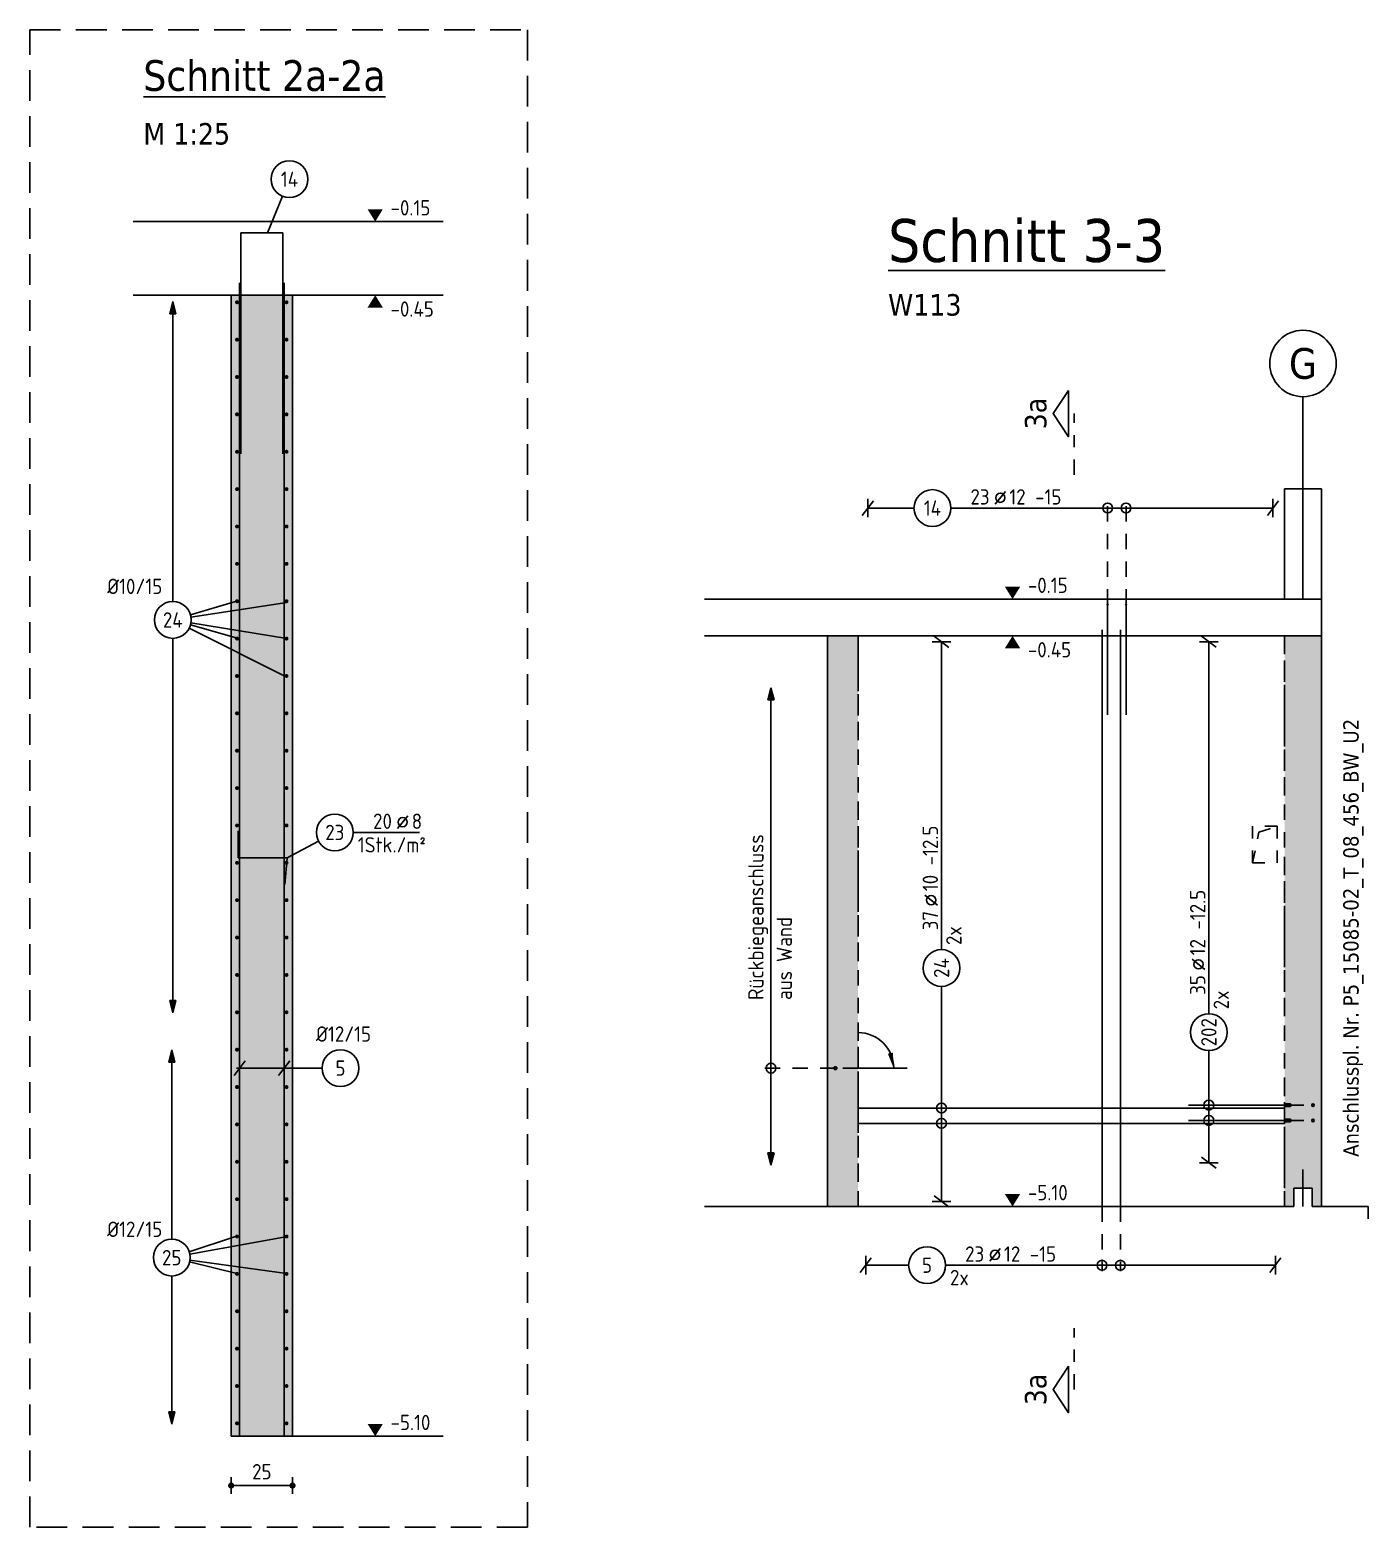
# Model space of a CAD drawing. Extents: x 0 to 73.4, y -13.1 to 33.4.
# Drawn here: x 17.03 to 27.93, y 4.05 to 16.26 of the extents above; entities that cross this region are included whole.
import ezdxf
from ezdxf.enums import TextEntityAlignment as Align

# ---------------------------------------------------------------- set-up
doc = ezdxf.new("R2010")
doc.units = 0
doc.header["$LTSCALE"] = 0.5
for name, pattern in [('AUSGEZOGEN', [1000.01, 1000, 0.01]), ('DASHDOTSMALL', [1.05, 0.5, -0.25, 0.05, -0.25]), ('DOT', [0.175, 0.05, -0.125]), ('HIDDEN', [0.375, 0.25, -0.125]), ('HIDDEN2', [0.187, 0.125, -0.062]), ('STRICHLINIE', [0.75, 0.5, -0.25]), ('STRICHPUNKT2', [0.55, 0.25, -0.125, 0.05, -0.125]), ('VERDECKT', [0.375, 0.25, -0.125])]:
    doc.linetypes.add(name, pattern=pattern)
for name, color, linetype in [('ACHSEN', 7, 'Continuous'), ('AFU', 7, 'Continuous'), ('BETON', 7, 'Continuous'), ('DETAIL', 7, 'Continuous'), ('DRUEBER', 7, 'Continuous'), ('grau_mittel', 7, 'Continuous'), ('HILFE', 7, 'Continuous'), ('koten', 7, 'Continuous'), ('LENTON', 7, 'Continuous'), ('MASSE', 7, 'Continuous'), ('RND', 7, 'Continuous'), ('SCHNITTE', 7, 'Continuous'), ('SFP_Achsen', 7, 'Continuous'), ('TEXT', 7, 'Continuous'), ('VERDECKT', 7, 'Continuous'), ('WBZ', 7, 'Continuous')]:
    doc.layers.add(name, color=color, linetype=linetype)
doc.styles.add('helv', font='tahoma.ttf')
doc.styles.add('txt', font='isocp.shx')
doc.linetypes.add('AFU_50K', pattern='A,0.15,["/",Standard,S=0.2,R=0,X=-0.01,Y=-0.1],0.07,["/",Standard,S=0.2,R=0,X=-0.01,Y=-0.1],0.15', length=0.37)
doc.linetypes.add('AFU_50L', pattern='A,0.75,["/",Standard,S=0.2,R=0,X=-0.01,Y=-0.1],0.07,["/",Standard,S=0.2,R=0,X=-0.01,Y=-0.1],0.75', length=1.57)
doc.dimstyles.new('DOT_I', dxfattribs={"dimscale": 0.5, "dimtxt": 0.25, "dimasz": 0.25, "dimexe": 0.1, "dimexo": 0.3, "dimgap": 0.1, "dimtad": 1, "dimdec": 3, "dimzin": 3, "dimtxsty": 'txt', "dimblk": 'DOT', "dimblk1": 'DOT', "dimblk2": 'DOT', "dimsah": 1, "dimcen": 0.1, "dimse1": 1, "dimse2": 1, "dimazin": 0, "dimtfac": 1, "dimtdec": 4, "dimtix": 1, "dimtmove": 2, "dimatfit": 3, "dimfxl": 0, "dimtvp": 1, "dimtolj": 1, "dimtzin": 0, "dimarcsym": 0})

# ---------------------------------------------------------------- blocks, each defined once
blk = doc.blocks.new('okrd_o')
at = {"layer": 'koten', "color": 7, "linetype": 'Continuous'}
blk.add_solid([(-0.125, 0.202), (0.125, 0.202), (0, 0)], dxfattribs=at)
at = {"layer": 'koten', "style": 'txt'}
blk.add_attdef('OKRD', (0.25, 0.1), '', height=0.25, dxfattribs=at)
blk = doc.blocks.new('okrd_u')
at = {"layer": 'koten', "color": 7, "linetype": 'Continuous'}
blk.add_solid([(-0.125, -0.202), (0.125, -0.202), (0, 0)], dxfattribs=at)
at = {"layer": 'koten', "style": 'txt'}
blk.add_attdef('OKRD', (0.25, -0.35), '', height=0.25, dxfattribs=at)
blk = doc.blocks.new('PFEIL')
at = {"color": 7, "linetype": 'Continuous'}
blk.add_solid([(-1, -0.167), (-1, 0.167), (0, 0)], dxfattribs=at)
blk = doc.blocks.new('Pfeillinie')
at = {"layer": 'TEXT', "linetype": 'Continuous'}
blk.add_hatch(color=7, dxfattribs=at).paths.add_polyline_path([(0, 0), (-0.8, 0.2), (-0.8, 0), (-0.8, -0.2)])
at = {"layer": 'TEXT', "color": 7, "linetype": 'Continuous'}
for p, q in [((-0.8, 0), (-0.8, 0.2)), ((-0.8, 0.2), (0, 0)), ((-0.8, 0), (-0.8, -0.2)), ((-0.8, -0.2), (0, 0))]:
    blk.add_line(p, q, dxfattribs=at)
blk = doc.blocks.new('RND_LEI')
at = {"layer": 'RND', "color": 7, "linetype": 'Continuous'}
blk.add_line((1.022, 0.066), (1.19, 0.27), dxfattribs=at)
for centre, radius in [((0, 0), 0.3), ((1.106, 0.168), 0.075)]:
    blk.add_circle(centre, radius, dxfattribs=at)
at = {"layer": 'RND', "color": 7, "linetype": 'Continuous', "style": 'txt'}
blk.add_attdef('ANZ', text='', height=0.25, dxfattribs=at).set_placement((0.931, 0.057), align=Align.RIGHT)
for tag, p in [('DUM', (1.253, 0.057)), ('ABSTD', (1.674, 0.057)), ('POSTXT', (0.374, -0.327))]:
    blk.add_attdef(tag, p, '', height=0.25, dxfattribs=at)
blk.add_attdef('POSL', text='', height=0.25, dxfattribs=at).set_placement((0, 0), align=Align.MIDDLE)
blk = doc.blocks.new('RND_HIN')
at = {"layer": 'RND', "color": 7, "linetype": 'Continuous'}
blk.add_circle((0, 0), 0.3, dxfattribs=at)
at = {"layer": 'RND', "color": 7, "linetype": 'Continuous', "style": 'txt'}
blk.add_attdef('POSI', text='', height=0.25, dxfattribs=at).set_placement((0, 0), align=Align.MIDDLE)
blk = doc.blocks.new('DOT')
at = {"layer": 'MASSE', "color": 7, "linetype": 'Continuous'}
for p, q in [((0, 0), (-1, 0)), ((0, 0.54), (0, -0.54))]:
    blk.add_line(p, q, dxfattribs=at)
at = {"layer": 'MASSE', "color": 7, "linetype": 'Continuous', "const_width": 0.2}
blk.add_lwpolyline([(-0.1, 0, 1), (0.1, 0, 1)], format="xyb", close=True, dxfattribs=at)
blk = doc.blocks.new('*D33')
at = {"layer": 'Defpoints', "color": 0, "linetype": 'AUSGEZOGEN', "transparency": 16777216}
for p in [(18.669, 4.392), (18.669, 4.392), (19.169, 4.392)]:
    blk.add_point(p, dxfattribs=at)
at = {"layer": 'MASSE', "color": 0, "linetype": 'AUSGEZOGEN', "lineweight": -2, "transparency": 16777216}
blk.add_line((19.044, 4.392), (18.794, 4.392), dxfattribs=at)
at = {"layer": 'MASSE', "color": 0, "linetype": 'AUSGEZOGEN', "lineweight": -2, "transparency": 16777216, "xscale": 0.125, "yscale": 0.125, "zscale": 0.125, "rotation": 180}
blk.add_blockref('DOT', (18.669, 4.392), dxfattribs=at)
at = {"layer": 'MASSE', "color": 0, "linetype": 'AUSGEZOGEN', "lineweight": -2, "transparency": 16777216, "xscale": 0.125, "yscale": 0.125, "zscale": 0.125}
blk.add_blockref('DOT', (19.169, 4.392), dxfattribs=at)
at = {"layer": 'MASSE', "color": 0, "linetype": 'AUSGEZOGEN', "transparency": 16777216, "insert": (18.919, 4.505), "char_height": 0.125, "attachment_point": 5, "style": 'txt'}
blk.add_mtext('\\A1;25', dxfattribs=at)
blk = doc.blocks.new('lei_gre')
at = {"layer": 'RND', "color": 7, "linetype": 'Continuous'}
for p, q in [((-0.09, -0.12), (0.09, 0.12)), ((0, 0.15), (0, -0.15))]:
    blk.add_line(p, q, dxfattribs=at)
blk = doc.blocks.new('SCHN-2')
at = {"layer": 'SCHNITTE', "color": 6, "linetype": 'Continuous'}
blk.add_lwpolyline([(0.378, 0.088), (0, 0.34), (-0.378, 0.088)], close=True, dxfattribs=at)
at = {"layer": 'SCHNITTE', "color": 1, "linetype": 'DASHDOTSMALL', "style": 'helv'}
blk.add_attdef('SCHN-2', text='', height=0.35, dxfattribs=at).set_placement((0, 0.45), align=Align.CENTER)

msp = doc.modelspace()

# ---------------------------------------------------------------- hatches: boundary and pattern name
at = {"layer": 'grau_mittel'}
msp.add_hatch(color=61, dxfattribs=at).paths.add_polyline_path([(18.6691, 4.794), (19.1691, 4.794), (19.1691, 14.094), (18.6691, 14.094)])
h = msp.add_hatch(color=61, dxfattribs=at)
h.paths.add_polyline_path([(23.7759, 11.3171), (23.5259, 11.3171), (23.5259, 6.6671), (23.7759, 6.6671)])
h.paths.add_polyline_path([(27.5509, 11.3171), (27.2509, 11.3171), (27.2509, 7.5025), (27.252, 7.5025), (27.3007, 7.5025), (27.3007, 7.4927), (27.3007, 7.4829), (27.2509, 7.4829), (27.2509, 7.3775), (27.252, 7.3775), (27.3007, 7.3775), (27.3007, 7.3677), (27.3007, 7.3579), (27.2509, 7.3579), (27.2509, 6.6671), (27.3259, 6.6671), (27.3259, 6.8171), (27.4759, 6.8171), (27.4759, 6.6671), (27.5509, 6.6671)])

# ---------------------------------------------------------------- linework, layer by layer
at = {"layer": 'ACHSEN', "color": 140, "linetype": 'AUSGEZOGEN'}
msp.add_line((27.4009, 13.2671), (27.4009, 11.6171), dxfattribs=at)
at = {"layer": 'AFU', "color": 8, "linetype": 'AFU_50K'}
for p, q in [((18.6691, 14.094), (19.1691, 14.094)), ((27.2509, 11.6171), (27.5509, 11.6171)), ((18.6691, 4.794), (19.1691, 4.794))]:
    msp.add_line(p, q, dxfattribs=at)
at = {"layer": 'AFU', "color": 8, "linetype": 'AFU_50L'}
for p, q in [((23.5259, 11.3171), (27.5509, 11.3171)), ((23.5259, 6.6671), (27.2509, 6.6671))]:
    msp.add_line(p, q, dxfattribs=at)
at = {"layer": 'AFU', "color": 1, "linetype": 'AUSGEZOGEN'}
msp.add_line((27.4009, 6.9671), (27.4009, 6.6671), dxfattribs=at)
at = {"layer": 'AFU', "color": 8, "linetype": 'AUSGEZOGEN'}
for p, q in [((27.3259, 6.6671), (27.3259, 6.8171)), ((27.3259, 6.8171), (27.4759, 6.8171)), ((27.4759, 6.8171), (27.4759, 6.6671)), ((27.2509, 6.6671), (27.3259, 6.6671)), ((27.5509, 6.6671), (27.4759, 6.6671))]:
    msp.add_line(p, q, dxfattribs=at)
at = {"layer": 'BETON', "color": 6, "linetype": 'AUSGEZOGEN'}
for p, q in [((17.8701, 14.694), (20.396, 14.694)), ((17.8701, 14.094), (18.6691, 14.094)), ((18.6691, 14.094), (18.6691, 4.794)), ((19.1691, 14.094), (19.1691, 4.794)), ((19.1691, 14.094), (20.396, 14.094)), ((27.5509, 12.5171), (27.2509, 12.5171)), ((27.2509, 12.5171), (27.2509, 11.6171)), ((27.5509, 6.6671), (27.5509, 12.5171)), ((22.5259, 11.6171), (27.2509, 11.6171)), ((22.5259, 11.3171), (23.5259, 11.3171)), ((23.5259, 6.6671), (23.5259, 11.3171)), ((23.5259, 6.6671), (22.5259, 6.6671)), ((27.5509, 6.6671), (27.9309, 6.6671)), ((27.9309, 6.6671), (27.9309, 6.5671))]:
    msp.add_line(p, q, dxfattribs=at)
at = {"layer": 'DETAIL', "color": 102, "linetype": 'STRICHLINIE'}
msp.add_lwpolyline([(17.0298, 4.0538), (17.0298, 16.256), (21.0842, 16.256), (21.0842, 4.0538)], close=True, dxfattribs=at)
at = {"layer": 'DRUEBER', "color": 7, "linetype": 'DOT'}
for p, q in [((23.7759, 6.6671), (23.7759, 11.3171)), ((23.7759, 11.3171), (27.2509, 11.3171)), ((27.2509, 11.3171), (27.2509, 6.6671))]:
    msp.add_line(p, q, dxfattribs=at)
at = {"layer": 'HILFE', "color": 102, "linetype": 'AUSGEZOGEN'}
msp.add_line((19.1691, 4.794), (20.396, 4.794), dxfattribs=at)
at = {"layer": 'LENTON', "color": 102}
for p, q in [((27.2509, 7.4976), (27.2509, 7.5025)), ((27.2509, 7.5025), (27.252, 7.5025)), ((27.2509, 7.5), (27.2519, 7.4988)), ((27.2509, 7.4878), (27.2509, 7.4976)), ((27.2509, 7.4829), (27.2509, 7.4878)), ((27.2519, 7.4865), (27.2509, 7.4854)), ((27.2509, 7.4829), (27.252, 7.4829)), ((27.2519, 7.4865), (27.2519, 7.4988)), ((27.2519, 7.4988), (27.2695, 7.4969)), ((27.2519, 7.4865), (27.2519, 7.4988)), ((27.2695, 7.4884), (27.2519, 7.4865)), ((27.252, 7.5025), (27.2526, 7.5013)), ((27.2526, 7.484), (27.252, 7.4829)), ((27.2533, 7.5013), (27.2539, 7.5025)), ((27.2539, 7.4829), (27.2533, 7.484)), ((27.2539, 7.5025), (27.2994, 7.5025)), ((27.2539, 7.4829), (27.2994, 7.4829)), ((27.2695, 7.4884), (27.2695, 7.4969)), ((27.2822, 7.4969), (27.2998, 7.4988)), ((27.2822, 7.4884), (27.2822, 7.4969)), ((27.2998, 7.4865), (27.2822, 7.4884)), ((27.2994, 7.5025), (27.3007, 7.5012)), ((27.3007, 7.4842), (27.2994, 7.4829)), ((27.2998, 7.4988), (27.3007, 7.5)), ((27.3007, 7.4854), (27.2998, 7.4865)), ((27.3007, 7.5012), (27.3007, 7.5)), ((27.3007, 7.4927), (27.3007, 7.5)), ((27.3007, 7.4853), (27.3007, 7.4927)), ((27.3007, 7.4842), (27.3007, 7.4853)), ((27.2509, 7.3726), (27.2509, 7.3775)), ((27.2509, 7.3775), (27.252, 7.3775)), ((27.2509, 7.375), (27.2519, 7.3738)), ((27.2509, 7.3628), (27.2509, 7.3726)), ((27.2509, 7.3579), (27.2509, 7.3628)), ((27.2519, 7.3615), (27.2509, 7.3604)), ((27.2509, 7.3579), (27.252, 7.3579)), ((27.2519, 7.3615), (27.2519, 7.3738)), ((27.2519, 7.3738), (27.2695, 7.3719)), ((27.2519, 7.3615), (27.2519, 7.3738)), ((27.2695, 7.3634), (27.2519, 7.3615)), ((27.252, 7.3775), (27.2526, 7.3763)), ((27.2526, 7.359), (27.252, 7.3579)), ((27.2533, 7.3763), (27.2539, 7.3775)), ((27.2539, 7.3579), (27.2533, 7.359)), ((27.2539, 7.3775), (27.2994, 7.3775)), ((27.2539, 7.3579), (27.2994, 7.3579)), ((27.2695, 7.3634), (27.2695, 7.3719)), ((27.2822, 7.3719), (27.2998, 7.3738)), ((27.2822, 7.3634), (27.2822, 7.3719)), ((27.2998, 7.3615), (27.2822, 7.3634)), ((27.2994, 7.3775), (27.3007, 7.3762)), ((27.3007, 7.3592), (27.2994, 7.3579)), ((27.2998, 7.3738), (27.3007, 7.375)), ((27.3007, 7.3604), (27.2998, 7.3615)), ((27.3007, 7.3762), (27.3007, 7.375)), ((27.3007, 7.3677), (27.3007, 7.375)), ((27.3007, 7.3603), (27.3007, 7.3677)), ((27.3007, 7.3592), (27.3007, 7.3603))]:
    msp.add_line(p, q, dxfattribs=at)
at = {"layer": 'LENTON', "color": 102, "linetype": 'AUSGEZOGEN'}
for p, q in [((27.2998, 7.4865), (27.2998, 7.4988)), ((27.2998, 7.3615), (27.2998, 7.3738))]:
    msp.add_line(p, q, dxfattribs=at)
at = {"layer": 'LENTON', "color": 102}
for centre, start, end in [((27.2529, 7.5015), 207.50006, 332.49994), ((27.2529, 7.4838), 27.50004, 152.49996), ((27.2529, 7.3765), 207.50006, 332.49994), ((27.2529, 7.3588), 27.50004, 152.49996)]:
    msp.add_arc(centre, 0.00041, start, end, dxfattribs=at)
at = {"layer": 'RND', "color": 102, "linetype": 'AUSGEZOGEN'}
for p, q in [((19.0874, 14.9005), (18.9651, 14.6011)), ((18.3372, 11.4898), (18.7044, 11.5988)), ((18.3417, 11.47), (19.1227, 11.5901)), ((18.3276, 11.3801), (19.1183, 10.9847)), ((18.3378, 11.4066), (18.7087, 11.3026)), ((18.3415, 11.4233), (19.1226, 11.2973)), ((19.3809, 9.6449), (19.1266, 9.5095)), ((19.4095, 7.7947), (18.7131, 7.7947)), ((18.3274, 6.2972), (18.7046, 6.4224)), ((18.3326, 6.2769), (19.1291, 6.4224)), ((18.3336, 6.2295), (19.1209, 6.1213)), ((18.3308, 6.2146), (18.7156, 6.1213))]:
    msp.add_line(p, q, dxfattribs=at)
at = {"layer": 'RND', "color": 7, "linetype": 'AUSGEZOGEN'}
for p, q in [((23.8558, 12.3592), (24.2319, 12.3592)), ((24.5319, 12.3592), (27.1557, 12.3592)), ((24.4559, 8.7602), (24.4559, 11.2688)), ((26.6339, 11.269), (26.6339, 8.2368)), ((19.6633, 9.7153), (20.2033, 9.7153)), ((24.4559, 6.7078), (24.4559, 8.4602)), ((26.6339, 7.9368), (26.6339, 7.0235)), ((23.8385, 6.1881), (24.1884, 6.1881)), ((24.4884, 6.1881), (27.1767, 6.1881))]:
    msp.add_line(p, q, dxfattribs=at)
at = {"layer": 'RND', "color": 102, "linetype": 'VERDECKT'}
for p, q in [((25.8094, 11.5734), (25.8094, 12.4092)), ((25.9594, 11.5734), (25.9594, 12.4092)), ((23.5919, 7.794), (23.0169, 7.794)), ((25.7636, 6.6671), (25.7636, 6.1381)), ((25.9136, 6.6671), (25.9136, 6.1381))]:
    msp.add_line(p, q, dxfattribs=at)
at = {"layer": 'RND', "color": 1, "linetype": 'HIDDEN'}
for p, q in [((27.2822, 7.4927), (27.4822, 7.4927)), ((27.2822, 7.3677), (27.4822, 7.3677))]:
    msp.add_line(p, q, dxfattribs=at)
at = {"layer": 'RND', "color": 1, "linetype": 'AUSGEZOGEN'}
for points in [[(18.7491, 12.8011), (18.7491, 14.6011), (19.0891, 14.6011), (19.0891, 12.8011)], [(18.7373, 4.794), (18.7373, 14.194)], [(19.1009, 4.794), (19.1009, 14.194)], [(25.8094, 11.5734), (25.8094, 10.6734)], [(25.9594, 11.5734), (25.9594, 10.6734)], [(25.7636, 6.6671), (25.7636, 11.3671)], [(25.9136, 6.6671), (25.9136, 11.3671)], [(18.7266, 9.7295), (18.7266, 9.5095), (19.1266, 9.5095), (19.1075, 9.2903)], [(23.7759, 7.469), (27.2509, 7.469)], [(27.2695, 7.4927), (26.4695, 7.4927)], [(23.7759, 7.344), (27.2509, 7.344)], [(27.2695, 7.3677), (26.4695, 7.3677)]]:
    msp.add_lwpolyline(points, dxfattribs=at)
at = {"layer": 'RND', "color": 102, "linetype": 'AUSGEZOGEN'}
for points in [[(18.1934, 11.5972), (18.1934, 14.0427)], [(18.1934, 8.2444), (18.1934, 11.2972)], [(23.0669, 10.8948), (23.0669, 7.0034)], [(18.185, 7.9427), (18.185, 6.3999)], [(18.185, 6.0999), (18.185, 4.8916)]]:
    msp.add_lwpolyline(points, dxfattribs=at)
at = {"layer": 'RND', "color": 7, "linetype": 'AUSGEZOGEN'}
for points, const_width in [([(18.7088, 14.0364, 1), (18.7248, 14.0364, 1)], 0.016), ([(19.1121, 14.0364, 1), (19.1281, 14.0364, 1)], 0.016), ([(18.7088, 13.7318, 1), (18.7248, 13.7318, 1)], 0.016), ([(19.1121, 13.7318, 1), (19.1281, 13.7318, 1)], 0.016), ([(18.7088, 13.4272, 1), (18.7248, 13.4272, 1)], 0.016), ([(19.1121, 13.4272, 1), (19.1281, 13.4272, 1)], 0.016), ([(18.7088, 13.1227, 1), (18.7248, 13.1227, 1)], 0.016), ([(19.1121, 13.1227, 1), (19.1281, 13.1227, 1)], 0.016), ([(18.7088, 12.8181, 1), (18.7248, 12.8181, 1)], 0.016), ([(19.1121, 12.8181, 1), (19.1281, 12.8181, 1)], 0.016), ([(18.7088, 12.5135, 1), (18.7248, 12.5135, 1)], 0.016), ([(19.1121, 12.5135, 1), (19.1281, 12.5135, 1)], 0.016), ([(18.7088, 12.2089, 1), (18.7248, 12.2089, 1)], 0.016), ([(19.1121, 12.2089, 1), (19.1281, 12.2089, 1)], 0.016), ([(18.7088, 11.9043, 1), (18.7248, 11.9043, 1)], 0.016), ([(19.1121, 11.9043, 1), (19.1281, 11.9043, 1)], 0.016), ([(18.7088, 11.5997, 1), (18.7248, 11.5997, 1)], 0.016), ([(19.1121, 11.5997, 1), (19.1281, 11.5997, 1)], 0.016), ([(25.8044, 11.5734, 1), (25.8144, 11.5734, 1)], 0.01), ([(25.9544, 11.5734, 1), (25.9644, 11.5734, 1)], 0.01), ([(18.7088, 11.2952, 1), (18.7248, 11.2952, 1)], 0.016), ([(19.1121, 11.2952, 1), (19.1281, 11.2952, 1)], 0.016), ([(18.7088, 10.9906, 1), (18.7248, 10.9906, 1)], 0.016), ([(19.1121, 10.9906, 1), (19.1281, 10.9906, 1)], 0.016), ([(18.7088, 10.686, 1), (18.7248, 10.686, 1)], 0.016), ([(19.1121, 10.686, 1), (19.1281, 10.686, 1)], 0.016), ([(18.7088, 10.3814, 1), (18.7248, 10.3814, 1)], 0.016), ([(19.1121, 10.3814, 1), (19.1281, 10.3814, 1)], 0.016), ([(18.7088, 10.0768, 1), (18.7248, 10.0768, 1)], 0.016), ([(19.1121, 10.0768, 1), (19.1281, 10.0768, 1)], 0.016), ([(18.7088, 9.7722, 1), (18.7248, 9.7722, 1)], 0.016), ([(19.1121, 9.7722, 1), (19.1281, 9.7722, 1)], 0.016), ([(18.7088, 9.4676, 1), (18.7248, 9.4676, 1)], 0.016), ([(19.1121, 9.4676, 1), (19.1281, 9.4676, 1)], 0.016), ([(18.7088, 9.1631, 1), (18.7248, 9.1631, 1)], 0.016), ([(19.1121, 9.1631, 1), (19.1281, 9.1631, 1)], 0.016), ([(18.7088, 8.8585, 1), (18.7248, 8.8585, 1)], 0.016), ([(19.1121, 8.8585, 1), (19.1281, 8.8585, 1)], 0.016), ([(18.7088, 8.5539, 1), (18.7248, 8.5539, 1)], 0.016), ([(19.1121, 8.5539, 1), (19.1281, 8.5539, 1)], 0.016), ([(18.7088, 8.2493, 1), (18.7248, 8.2493, 1)], 0.016), ([(19.1121, 8.2493, 1), (19.1281, 8.2493, 1)], 0.016), ([(18.7088, 7.9447, 1), (18.7248, 7.9447, 1)], 0.016), ([(19.1121, 7.9447, 1), (19.1281, 7.9447, 1)], 0.016), ([(18.7088, 7.6401, 1), (18.7248, 7.6401, 1)], 0.016), ([(19.1121, 7.6401, 1), (19.1281, 7.6401, 1)], 0.016), ([(18.7088, 7.3356, 1), (18.7248, 7.3356, 1)], 0.016), ([(19.1121, 7.3356, 1), (19.1281, 7.3356, 1)], 0.016), ([(18.7088, 7.031, 1), (18.7248, 7.031, 1)], 0.016), ([(19.1121, 7.031, 1), (19.1281, 7.031, 1)], 0.016), ([(18.7088, 6.7264, 1), (18.7248, 6.7264, 1)], 0.016), ([(19.1121, 6.7264, 1), (19.1281, 6.7264, 1)], 0.016), ([(18.7088, 6.4218, 1), (18.7248, 6.4218, 1)], 0.016), ([(19.1121, 6.4218, 1), (19.1281, 6.4218, 1)], 0.016), ([(18.7088, 6.1172, 1), (18.7248, 6.1172, 1)], 0.016), ([(19.1121, 6.1172, 1), (19.1281, 6.1172, 1)], 0.016), ([(18.7088, 5.8126, 1), (18.7248, 5.8126, 1)], 0.016), ([(19.1121, 5.8126, 1), (19.1281, 5.8126, 1)], 0.016), ([(18.7088, 5.5081, 1), (18.7248, 5.5081, 1)], 0.016), ([(19.1121, 5.5081, 1), (19.1281, 5.5081, 1)], 0.016), ([(18.7088, 5.2035, 1), (18.7248, 5.2035, 1)], 0.016), ([(19.1121, 5.2035, 1), (19.1281, 5.2035, 1)], 0.016), ([(18.7088, 4.8989, 1), (18.7248, 4.8989, 1)], 0.016), ([(19.1121, 4.8989, 1), (19.1281, 4.8989, 1)], 0.016)]:
    msp.add_lwpolyline(points, format="xyb", close=True, dxfattribs=dict(at, const_width=const_width))
for centre, radius in [((25.8094, 12.3592), 0.04), ((25.9594, 12.3592), 0.04), ((23.0669, 7.794), 0.04), ((24.4559, 7.469), 0.04), ((26.6339, 7.4927), 0.04), ((27.4822, 7.4927), 0.01), ((24.4559, 7.344), 0.04), ((26.6339, 7.3677), 0.04), ((27.4822, 7.3677), 0.01), ((25.7636, 6.1881), 0.04), ((25.9136, 6.1881), 0.04)]:
    msp.add_circle(centre, radius, dxfattribs=at)
at = {"layer": 'SCHNITTE', "color": 6, "linetype": 'STRICHPUNKT2'}
for p, q in [((25.5357, 12.6294), (25.5357, 13.1294)), ((25.5357, 5.1751), (25.5357, 5.6751))]:
    msp.add_line(p, q, dxfattribs=at)
at = {"layer": 'SFP_Achsen', "color": 7, "linetype": 'AUSGEZOGEN'}
msp.add_circle((27.4009, 13.5375), 0.2705, dxfattribs=at)
at = {"layer": 'TEXT', "color": 7, "linetype": 'VERDECKT'}
msp.add_line((23.7759, 7.794), (23.5919, 7.794), dxfattribs=at)
msp.add_lwpolyline([(23.7759, 7.794), (23.7759, 8.194)], dxfattribs=at)
at = {"layer": 'TEXT', "color": 1, "linetype": 'AUSGEZOGEN'}
msp.add_lwpolyline([(23.7759, 7.794), (24.1759, 7.794)], dxfattribs=at)
at = {"layer": 'TEXT', "color": 7, "linetype": 'VERDECKT'}
msp.add_circle((23.5919, 7.794), 0.012, dxfattribs=at)
at = {"layer": 'TEXT', "color": 102, "linetype": 'AUSGEZOGEN'}
msp.add_arc((23.7759, 7.794), 0.2904, 0, 90, dxfattribs=at)
at = {"layer": 'VERDECKT', "color": 7, "linetype": 'VERDECKT'}
for p, q in [((23.7759, 6.6671), (23.7759, 11.3171)), ((23.7759, 11.3171), (27.2509, 11.3171)), ((27.2509, 6.6671), (27.2509, 11.3171))]:
    msp.add_line(p, q, dxfattribs=at)
at = {"layer": 'WBZ', "color": 102, "linetype": 'HIDDEN2'}
for p, q in [((27.0401, 9.7165), (27.1909, 9.7671)), ((26.9909, 9.4671), (27.0401, 9.7165))]:
    msp.add_line(p, q, dxfattribs=at)
msp.add_lwpolyline([(26.9909, 9.4671), (27.1909, 9.4671), (27.1909, 9.7671), (26.9909, 9.7671)], close=True, dxfattribs=at)

# ---------------------------------------------------------------- block references
at = {"layer": 'koten', "color": 7, "linetype": 'AUSGEZOGEN'}
ref = msp.add_blockref('okrd_o', (19.8426, 14.694), dxfattribs=dict(at, xscale=0.5, yscale=0.5, zscale=0.5))
ref.add_attrib('OKRD', '-0.15', (19.9676, 14.744), dxfattribs={"layer": '0', "color": 0, "linetype": 'ByBlock', "height": 0.125, "style": 'txt'})
ref = msp.add_blockref('okrd_u', (19.8426, 14.094), dxfattribs=dict(at, xscale=0.5, yscale=0.5, zscale=0.5))
ref.add_attrib('OKRD', '-0.45', (19.9676, 13.919), dxfattribs={"layer": '0', "color": 0, "linetype": 'ByBlock', "height": 0.125, "style": 'txt'})
ref = msp.add_blockref('okrd_o', (25.0347, 11.6171), dxfattribs=dict(at, xscale=0.5, yscale=0.5, zscale=0.5))
ref.add_attrib('OKRD', '-0.15', (25.1597, 11.6671), dxfattribs={"layer": '0', "color": 0, "linetype": 'ByBlock', "height": 0.125, "style": 'txt'})
ref = msp.add_blockref('okrd_u', (25.0347, 11.3171), dxfattribs=dict(at, xscale=0.5, yscale=0.5, zscale=0.5))
ref.add_attrib('OKRD', '-0.45', (25.1597, 11.1421), dxfattribs={"layer": '0', "color": 0, "linetype": 'ByBlock', "height": 0.125, "style": 'txt'})
ref = msp.add_blockref('okrd_o', (25.0347, 6.6671), dxfattribs=dict(at, xscale=0.5, yscale=0.5, zscale=0.5))
ref.add_attrib('OKRD', '-5.10', (25.1597, 6.7171), dxfattribs={"layer": '0', "color": 0, "linetype": 'ByBlock', "height": 0.125, "style": 'txt'})
ref = msp.add_blockref('okrd_o', (19.8426, 4.794), dxfattribs=dict(at, xscale=0.5, yscale=0.5, zscale=0.5))
ref.add_attrib('OKRD', '-5.10', (19.9676, 4.844), dxfattribs={"layer": '0', "color": 0, "linetype": 'ByBlock', "height": 0.125, "style": 'txt'})
at = {"layer": 'RND', "color": 7, "linetype": 'AUSGEZOGEN', "xscale": 0.5, "yscale": 0.5, "zscale": 0.5}
for name, p, values in [('RND_HIN', (19.1441, 15.0394), {'POSI': '14'}), ('RND_LEI', (24.3819, 12.3592), {'POSL': '14', 'DUM': '12', 'ANZ': '23', 'ABSTD': '-15'}), ('RND_HIN', (18.1934, 11.4472), {'POSI': '24'}), ('RND_LEI', (19.5133, 9.7153), {'POSL': '23', 'DUM': '8', 'ANZ': '20', 'POSTXT': '1Stk./m²'}), ('RND_HIN', (19.5595, 7.7947), {'POSI': '5'}), ('RND_HIN', (18.185, 6.2499), {'POSI': '25'}), ('RND_LEI', (24.3384, 6.1881), {'POSL': '5', 'DUM': '12', 'ANZ': '23', 'ABSTD': '-15', 'POSTXT': '2x'})]:
    msp.add_blockref(name, p, dxfattribs=at).add_auto_attribs(values)
at = {"layer": 'RND', "color": 102, "linetype": 'AUSGEZOGEN', "yscale": 0.125, "zscale": 0.125}
for p, xscale, rotation in [((18.1934, 14.0427), 0.125, 90), ((23.0669, 10.8948), -0.125, 270), ((18.1934, 8.2444), 0.125, 270), ((18.185, 7.9427), 0.125, 90), ((23.0669, 7.0034), -0.125, 90), ((18.185, 4.8916), 0.125, 270)]:
    msp.add_blockref('Pfeillinie', p, dxfattribs=dict(at, xscale=xscale, rotation=rotation))
at = {"layer": 'RND', "color": 7, "linetype": 'AUSGEZOGEN', "xscale": 0.5, "yscale": 0.5, "zscale": 0.5}
for p in [(23.8558, 12.3592), (27.1557, 12.3592), (18.7373, 7.7947), (19.1009, 7.7947), (23.8385, 6.1881), (27.1767, 6.1881)]:
    msp.add_blockref('lei_gre', p, dxfattribs=at)
for p, rotation in [((24.4559, 11.2688), 90), ((26.6339, 11.269), 270), ((26.6339, 7.0235), 270), ((24.4559, 6.7078), 90)]:
    msp.add_blockref('lei_gre', p, dxfattribs=dict(at, rotation=rotation))
at = {"layer": 'RND', "color": 7, "linetype": 'AUSGEZOGEN', "xscale": 0.5, "yscale": 0.5, "zscale": 0.5, "rotation": 90}
for p, values in [((24.4559, 8.6102), {'POSL': '24', 'DUM': '10', 'ANZ': '37', 'ABSTD': '-12.5', 'POSTXT': '2x'}), ((26.6339, 8.0868), {'POSL': '202', 'DUM': '12', 'ANZ': '35', 'ABSTD': '-12.5', 'POSTXT': '2x'})]:
    msp.add_blockref('RND_LEI', p, dxfattribs=at).add_auto_attribs(values)
at = {"layer": 'SCHNITTE', "color": 6, "linetype": 'STRICHPUNKT2', "xscale": 0.5, "yscale": 0.5, "zscale": 0.5, "rotation": 90}
for p in [(25.5357, 13.1294), (25.5357, 5.1751)]:
    msp.add_blockref('SCHN-2', p, dxfattribs=at).add_auto_attribs({'SCHN-2': '3a'})
at = {"layer": 'TEXT', "color": 102, "linetype": 'AUSGEZOGEN', "xscale": -0.1250000000000026, "yscale": 0.1250000000000026, "zscale": 0.1250000000000026, "rotation": 102.2409790208733}
msp.add_blockref('PFEIL', (24.0663, 7.794), dxfattribs=at)

# ---------------------------------------------------------------- texts
at = {"layer": 'SFP_Achsen', "color": 6, "linetype": 'AUSGEZOGEN', "style": 'helv'}
msp.add_text('G', height=0.25, dxfattribs=at).set_placement((27.2869, 13.4131))
at = {"layer": 'TEXT', "color": 6, "linetype": 'AUSGEZOGEN', "style": 'helv'}
msp.add_text('%%uSchnitt 2a-2a', height=0.25, dxfattribs=at).set_placement((17.9535, 15.7596))
at = {"layer": 'TEXT', "color": 1, "linetype": 'AUSGEZOGEN', "style": 'helv'}
for s, p in [('M 1:25', (17.9535, 15.3221)), ('W113', (24.0212, 13.9277))]:
    msp.add_text(s, height=0.175, dxfattribs=at).set_placement(p)
at = {"layer": 'TEXT', "color": 5, "linetype": 'AUSGEZOGEN', "style": 'helv'}
msp.add_text('%%USchnitt 3-3', height=0.35, dxfattribs=at).set_placement((24.0212, 14.3652))
at = {"layer": 'TEXT', "color": 7, "linetype": 'AUSGEZOGEN', "style": 'txt'}
for s, p in [('%%C10/15', (17.6588, 11.6583)), ('%%C12/15', (19.3603, 8.0096)), ('%%C12/15', (17.6588, 6.4183))]:
    msp.add_text(s, height=0.125, dxfattribs=at).set_placement(p)
at = {"layer": 'TEXT', "color": 7, "linetype": 'AUSGEZOGEN'}
for s, style, p in [('Anschlusspl. Nr. P5_15085-02_T_08_456_BW_U2', 'helv', (27.8539, 7.0715)), ('Rückbiegeanschluss', 'txt', (23.0061, 8.3497)), ('aus Wand ', 'txt', (23.2376, 8.3497))]:
    msp.add_text(s, height=0.125, rotation=90, dxfattribs=dict(at, style=style)).set_placement(p)

# ---------------------------------------------------------------- dimensions: what is measured, and where the dimension line sits
at = {"layer": 'MASSE', "color": 7, "linetype": 'AUSGEZOGEN'}
dim = msp.add_linear_dim(base=(18.6691, 4.392), p1=(19.1691, 4.392), p2=(18.6691, 4.392), dimstyle='DOT_I', override={"dimdec": 0, "dimlfac": 50}, dxfattribs=at)
dim.commit()
dim.dimension.update_dxf_attribs({"geometry": '*D33', "text_midpoint": (18.9191, 4.5045)})

doc.saveas('drawing.dxf')
